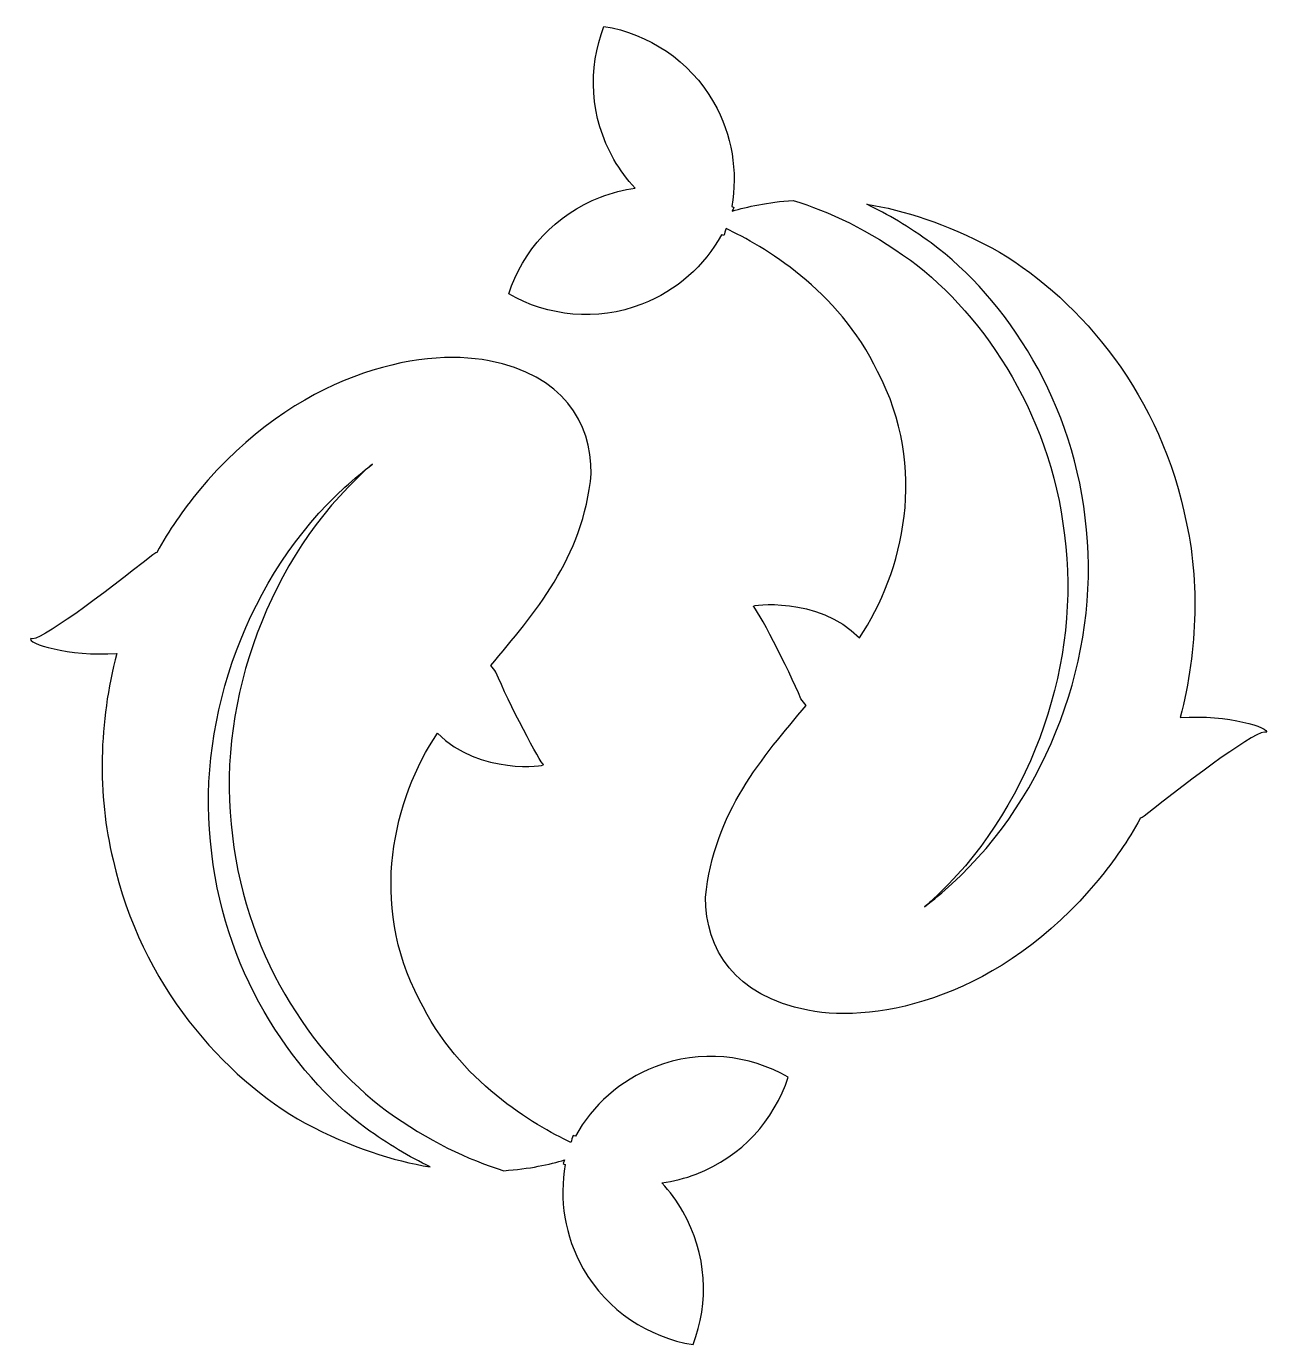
# Model space of a CAD drawing. Header units: centimetres. Extents: x -9.9 to 9.9, y -10.5 to 10.4.
import ezdxf

# ---------------------------------------------------------------- set-up
doc = ezdxf.new("R2010")
doc.units = ezdxf.units.CM
doc.header["$MEASUREMENT"] = 0
doc.layers.add('Layer 1', color=7, linetype='Continuous')

msp = doc.modelspace()

# ---------------------------------------------------------------- linework, layer by layer
at = {"layer": 'Layer 1'}
for points, knots in [([(8.44207, -0.53147), (8.72652, 0.55917), (8.75528, 1.71021), (8.50015, 2.74473), (8.50015, 2.74473), (8.06277, 4.71805), (6.74821, 6.20823), (5.44948, 6.92777), (5.44948, 6.92777), (4.7182, 7.3197), (4.05124, 7.52718), (3.46558, 7.62347), (3.46558, 7.62347), (3.79313, 7.46319), (4.13577, 7.26126), (4.48827, 7.00644), (4.48827, 7.00644), (5.67868, 6.1199), (6.78229, 4.46858), (6.95252, 2.45174), (6.95252, 2.45174), (7.16469, 0.47578), (6.3539, -1.77442), (4.81892, -3.17055), (4.81892, -3.17055), (4.67414, -3.30477), (4.52738, -3.42569), (4.38058, -3.53962), (4.38058, -3.53962), (4.41728, -3.50697), (4.45427, -3.47853), (4.49041, -3.44508), (4.49041, -3.44508), (6.02483, -2.0489), (6.83541, 0.20109), (6.62406, 2.17874), (6.62406, 2.17874), (6.45309, 4.1941), (5.35017, 5.84597), (4.15925, 6.73203), (4.15925, 6.73203), (3.49165, 7.21574), (2.86105, 7.50908), (2.29714, 7.68318), (2.29714, 7.68318), (1.89177, 7.65585), (1.5653, 7.58182), (1.33038, 7.5126), (1.33038, 7.5126), (1.33747, 7.53226), (1.34657, 7.55136), (1.35303, 7.57131), (1.35303, 7.57131), (1.34276, 7.57718), (1.33192, 7.58163), (1.3216, 7.58713), (1.3216, 7.58713), (1.41852, 8.13585), (1.33335, 8.71944), (1.0345, 9.24048), (1.0345, 9.24048), (0.64991, 9.90978), (-0.0003, 10.33108), (-0.70748, 10.44673), (-0.70748, 10.44673), (-0.96585, 9.77797), (-0.93235, 9.00324), (-0.54815, 8.33308), (-0.54815, 8.33308), (-0.45208, 8.16518), (-0.33913, 8.01272), (-0.21282, 7.87718), (-0.21282, 7.87718), (-0.39626, 7.85194), (-0.57985, 7.80492), (-0.76006, 7.73573), (-0.76006, 7.73573), (-1.48142, 7.45913), (-1.99717, 6.87909), (-2.2191, 6.198), (-2.2191, 6.198), (-1.59788, 5.84039), (-0.82673, 5.75591), (-0.1054, 6.03359), (-0.1054, 6.03359), (0.45499, 6.24878), (0.88885, 6.64774), (1.1596, 7.1341), (1.1596, 7.1341), (1.17188, 7.13212), (1.18362, 7.12836), (1.19564, 7.12616), (1.19564, 7.12616), (1.20942, 7.16172), (1.21879, 7.19871), (1.23091, 7.23482), (1.23091, 7.23482), (1.80868, 6.96275), (3.01783, 6.26988), (3.63843, 4.96324), (3.63843, 4.96324), (4.44753, 3.43458), (4.0465, 1.77276), (3.3498, 0.73385), (3.3498, 0.73385), (2.68379, 1.40753), (1.61284, 1.2528), (1.66591, 1.23518), (1.66591, 1.23518), (1.70351, 1.23169), (2.22987, 0.23384), (2.42124, -0.23289), (2.42124, -0.23289), (2.44389, -0.27104), (2.47236, -0.30573), (2.50347, -0.33888), (2.50347, -0.33888), (1.81539, -1.16229), (1.03712, -2.03274), (0.90674, -3.38521), (0.90674, -3.38521), (0.90769, -4.20923), (1.36008, -4.95072), (2.53107, -5.1798), (2.53107, -5.1798), (3.65042, -5.39758), (5.60264, -4.97485), (7.13921, -3.11364), (7.13921, -3.11364), (7.39218, -2.81215), (7.61504, -2.48332), (7.80734, -2.13574), (7.80734, -2.13574), (7.82877, -2.1223), (7.84901, -2.11172), (7.87103, -2.09708), (7.87103, -2.09708), (8.65285, -1.47237), (9.70401, -0.6873), (9.80834, -0.76776), (9.80834, -0.76776), (9.87813, -0.69559), (9.20947, -0.47744), (8.44207, -0.53147), (8.44207, -0.53147), (8.44207, -0.53147), (8.44207, -0.53147), (8.44207, -0.53147)], [0, 0, 0, 0, 0.02631579, 0.02631579, 0.02631579, 0.02631579, 0.05263158, 0.05263158, 0.05263158, 0.05263158, 0.07894737, 0.07894737, 0.07894737, 0.07894737, 0.10526316, 0.10526316, 0.10526316, 0.10526316, 0.13157895, 0.13157895, 0.13157895, 0.13157895, 0.15789474, 0.15789474, 0.15789474, 0.15789474, 0.18421053, 0.18421053, 0.18421053, 0.18421053, 0.21052632, 0.21052632, 0.21052632, 0.21052632, 0.23684211, 0.23684211, 0.23684211, 0.23684211, 0.26315789, 0.26315789, 0.26315789, 0.26315789, 0.28947368, 0.28947368, 0.28947368, 0.28947368, 0.31578947, 0.31578947, 0.31578947, 0.31578947, 0.34210526, 0.34210526, 0.34210526, 0.34210526, 0.36842105, 0.36842105, 0.36842105, 0.36842105, 0.39473684, 0.39473684, 0.39473684, 0.39473684, 0.42105263, 0.42105263, 0.42105263, 0.42105263, 0.44736842, 0.44736842, 0.44736842, 0.44736842, 0.47368421, 0.47368421, 0.47368421, 0.47368421, 0.5, 0.5, 0.5, 0.5, 0.52631579, 0.52631579, 0.52631579, 0.52631579, 0.55263158, 0.55263158, 0.55263158, 0.55263158, 0.57894737, 0.57894737, 0.57894737, 0.57894737, 0.60526316, 0.60526316, 0.60526316, 0.60526316, 0.63157895, 0.63157895, 0.63157895, 0.63157895, 0.65789474, 0.65789474, 0.65789474, 0.65789474, 0.68421053, 0.68421053, 0.68421053, 0.68421053, 0.71052632, 0.71052632, 0.71052632, 0.71052632, 0.73684211, 0.73684211, 0.73684211, 0.73684211, 0.76315789, 0.76315789, 0.76315789, 0.76315789, 0.78947368, 0.78947368, 0.78947368, 0.78947368, 0.81578947, 0.81578947, 0.81578947, 0.81578947, 0.84210526, 0.84210526, 0.84210526, 0.84210526, 0.86842105, 0.86842105, 0.86842105, 0.86842105, 0.89473684, 0.89473684, 0.89473684, 0.89473684, 0.92105263, 0.92105263, 0.92105263, 0.92105263, 0.94736842, 0.94736842, 0.94736842, 0.94736842, 1, 1, 1, 1]), ([(0.10447, -6.07753), (0.82464, -5.8007), (1.5964, -5.88523), (2.21762, -6.24194), (2.21762, -6.24194), (1.99656, -6.92412), (1.48068, -7.50366), (0.75945, -7.78078), (0.75945, -7.78078), (0.5789, -7.85002), (0.3952, -7.89672), (0.21134, -7.92196), (0.21134, -7.92196), (0.33757, -8.05759), (0.45029, -8.20964), (0.54657, -8.37733), (0.54657, -8.37733), (0.9309, -9.04778), (0.96437, -9.8219), (0.70685, -10.49066), (0.70685, -10.49066), (-0.0003, -10.37498), (-0.65081, -9.95522), (-1.03599, -9.28437), (-1.03599, -9.28437), (-1.33492, -8.76356), (-1.41908, -8.17971), (-1.32222, -7.63102), (-1.32222, -7.63102), (-1.33275, -7.62552), (-1.3437, -7.62107), (-1.35402, -7.6152), (-1.35402, -7.6152), (-1.34751, -7.59525), (-1.33841, -7.57647), (-1.33132, -7.55675), (-1.33132, -7.55675), (-1.56651, -7.62636), (-1.89285, -7.70058), (-2.29805, -7.72794), (-2.29805, -7.72794), (-2.86164, -7.55384), (-3.49219, -7.25965), (-4.15974, -6.77642), (-4.15974, -6.77642), (-5.35021, -5.88988), (-6.45466, -4.23856), (-6.62552, -2.22244), (-6.62552, -2.22244), (-6.83631, -0.245), (-6.02627, 2.00441), (-4.49128, 3.40112), (-4.49128, 3.40112), (-4.45572, 3.43401), (-4.41812, 3.46401), (-4.38177, 3.49534), (-4.38177, 3.49534), (-4.52943, 3.38117), (-4.67474, 3.25965), (-4.81952, 3.12725), (-4.81952, 3.12725), (-6.35535, 1.73044), (-7.16473, -0.51913), (-6.95338, -2.49689), (-6.95338, -2.49689), (-6.78315, -4.51251), (-5.67931, -6.16439), (-4.48979, -7.05124), (-4.48979, -7.05124), (-4.13631, -7.3058), (-3.79407, -7.50807), (-3.46614, -7.66798), (-3.46614, -7.66798), (-4.05269, -7.57112), (-4.71963, -7.36387), (-5.45033, -6.97168), (-5.45033, -6.97168), (-6.74819, -6.2531), (-8.06336, -4.76323), (-8.50169, -2.78867), (-8.50169, -2.78867), (-8.75619, -1.75418), (-8.72743, -0.6034), (-8.44324, 0.48692), (-8.44324, 0.48692), (-9.20995, 0.4335), (-9.87821, 0.65186), (-9.8083, 0.7238), (-9.8083, 0.7238), (-9.70556, 0.64371), (-8.65429, 1.42746), (-7.87256, 2.05312), (-7.87256, 2.05312), (-7.85023, 2.06815), (-7.82933, 2.07892), (-7.80766, 2.09241), (-7.80766, 2.09241), (-7.61563, 2.43968), (-7.39282, 2.76818), (-7.1398, 3.06967), (-7.1398, 3.06967), (-5.60329, 4.93088), (-3.6514, 5.35305), (-2.53203, 5.13525), (-2.53203, 5.13525), (-1.36101, 4.90567), (-0.90892, 4.16502), (-0.90833, 3.34127), (-0.90833, 3.34127), (-1.03864, 1.98912), (-1.81688, 1.11806), (-2.50443, 0.2943), (-2.50443, 0.2943), (-2.47358, 0.2612), (-2.44537, 0.22649), (-2.42281, 0.18836), (-2.42281, 0.18836), (-2.23056, -0.27839), (-1.70505, -1.27653), (-1.6675, -1.27918), (-1.6675, -1.27918), (-1.61371, -1.29733), (-2.68493, -1.45211), (-3.35075, -0.77832), (-3.35075, -0.77832), (-4.04824, -1.81636), (-4.44874, -3.47853), (-3.63989, -5.00718), (-3.63989, -5.00718), (-3.01844, -6.31406), (-1.80953, -7.00658), (-1.23213, -7.27876), (-1.23213, -7.27876), (-1.22001, -7.24262), (-1.21065, -7.20603), (-1.1972, -7.17047), (-1.1972, -7.17047), (-1.18482, -7.17248), (-1.17281, -7.17634), (-1.16045, -7.17841), (-1.16045, -7.17841), (-0.88983, -6.69227), (-0.45594, -6.29293), (0.10447, -6.07753)], [0, 0, 0, 0, 0.02702703, 0.02702703, 0.02702703, 0.02702703, 0.05405405, 0.05405405, 0.05405405, 0.05405405, 0.08108108, 0.08108108, 0.08108108, 0.08108108, 0.10810811, 0.10810811, 0.10810811, 0.10810811, 0.13513514, 0.13513514, 0.13513514, 0.13513514, 0.16216216, 0.16216216, 0.16216216, 0.16216216, 0.18918919, 0.18918919, 0.18918919, 0.18918919, 0.21621622, 0.21621622, 0.21621622, 0.21621622, 0.24324324, 0.24324324, 0.24324324, 0.24324324, 0.27027027, 0.27027027, 0.27027027, 0.27027027, 0.2972973, 0.2972973, 0.2972973, 0.2972973, 0.32432432, 0.32432432, 0.32432432, 0.32432432, 0.35135135, 0.35135135, 0.35135135, 0.35135135, 0.37837838, 0.37837838, 0.37837838, 0.37837838, 0.40540541, 0.40540541, 0.40540541, 0.40540541, 0.43243243, 0.43243243, 0.43243243, 0.43243243, 0.45945946, 0.45945946, 0.45945946, 0.45945946, 0.48648649, 0.48648649, 0.48648649, 0.48648649, 0.51351351, 0.51351351, 0.51351351, 0.51351351, 0.54054054, 0.54054054, 0.54054054, 0.54054054, 0.56756757, 0.56756757, 0.56756757, 0.56756757, 0.59459459, 0.59459459, 0.59459459, 0.59459459, 0.62162162, 0.62162162, 0.62162162, 0.62162162, 0.64864865, 0.64864865, 0.64864865, 0.64864865, 0.67567568, 0.67567568, 0.67567568, 0.67567568, 0.7027027, 0.7027027, 0.7027027, 0.7027027, 0.72972973, 0.72972973, 0.72972973, 0.72972973, 0.75675676, 0.75675676, 0.75675676, 0.75675676, 0.78378378, 0.78378378, 0.78378378, 0.78378378, 0.81081081, 0.81081081, 0.81081081, 0.81081081, 0.83783784, 0.83783784, 0.83783784, 0.83783784, 0.86486486, 0.86486486, 0.86486486, 0.86486486, 0.89189189, 0.89189189, 0.89189189, 0.89189189, 0.91891892, 0.91891892, 0.91891892, 0.91891892, 0.94594595, 0.94594595, 0.94594595, 0.94594595, 1, 1, 1, 1])]:
    msp.add_open_spline(points, degree=3, knots=knots, dxfattribs=at)

doc.saveas('drawing.dxf')
